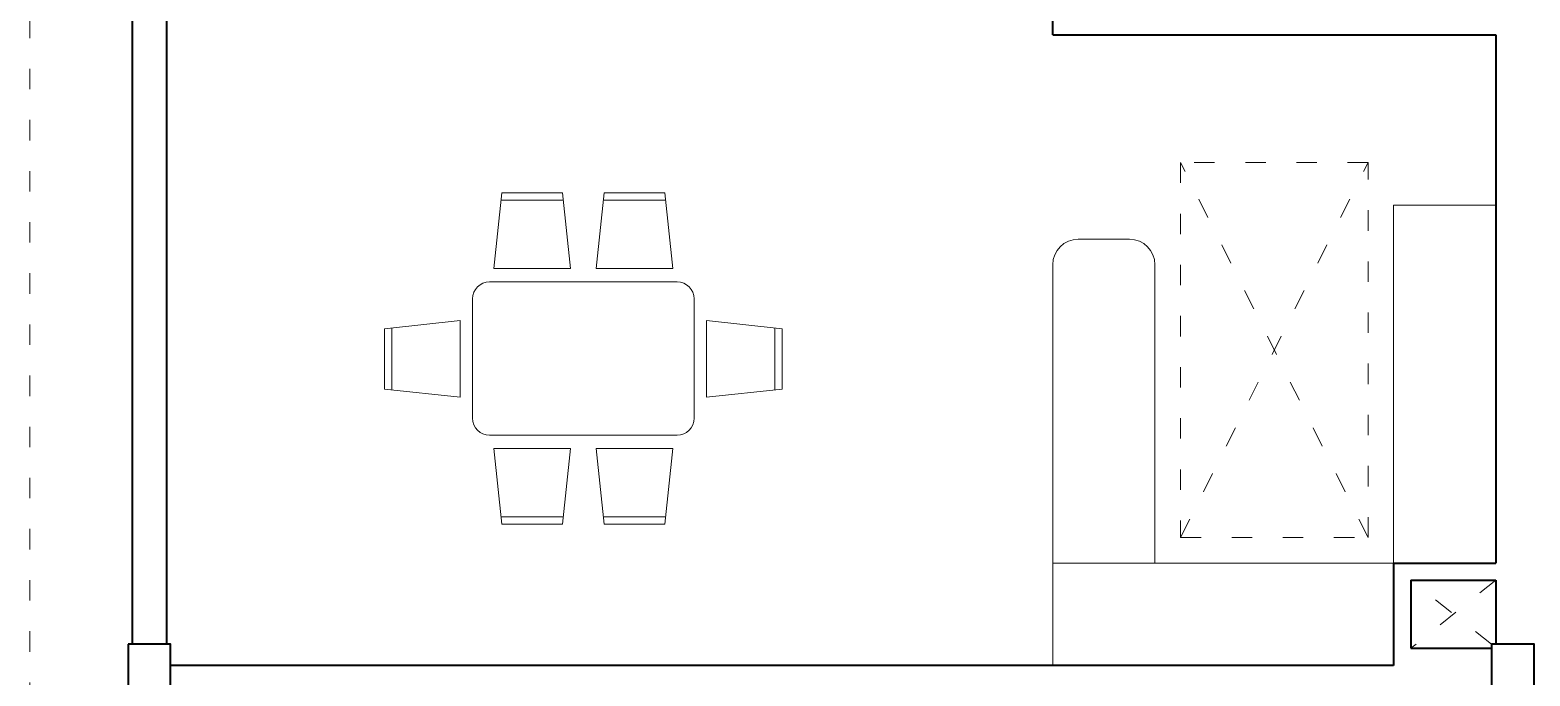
# Model space of a CAD drawing. Header units: millimetres. Extents: x 1551 to 1744, y 1536 to 1676.
# Drawn here: x 1718.22 to 1727.02, y 1637.43 to 1641.22 of the extents above; entities that cross this region are included whole.
import ezdxf

# ---------------------------------------------------------------- set-up
doc = ezdxf.new("R2010")
doc.units = ezdxf.units.MM
doc.linetypes.add('ACAD_ISO03W100', pattern=[30, 12, -18])
doc.layers.add('01_Gruesa', color=7, linetype='Continuous', lineweight=40)
doc.layers.add('03_Fina', color=7, linetype='Continuous', lineweight=9)

# ---------------------------------------------------------------- blocks, each defined once
blk = doc.blocks.new('A$C6D1B16CF')
at = {"layer": '03_Fina', "color": 252, "true_color": 0x939598}
for p, q in [((0.6411, 1.5), (0.6886, 1.9429)), ((0.6886, 1.9429), (1.0435, 1.9429)), ((1.0435, 1.9429), (1.091, 1.5)), ((1.2411, 1.5), (1.2886, 1.9429)), ((1.2886, 1.9429), (1.6435, 1.9429)), ((1.6435, 1.9429), (1.691, 1.5)), ((0.684, 1.9), (1.0481, 1.9)), ((1.284, 1.9), (1.6481, 1.9)), ((1.091, 1.5), (0.6411, 1.5)), ((1.691, 1.5), (1.2411, 1.5)), ((0.6161, 1.4214), (1.7161, 1.4214)), ((0.5161, 0.6214), (0.5161, 1.3214)), ((1.8161, 1.3214), (1.8161, 0.6214)), ((0, 1.1464), (0.4429, 1.1939)), ((0, 0.7916), (0, 1.1464)), ((0.0429, 0.787), (0.0429, 1.151)), ((0.4429, 1.1939), (0.4429, 0.744)), ((2.3321, 1.1464), (1.8892, 1.1939)), ((1.8892, 1.1939), (1.8892, 0.744)), ((2.2892, 0.787), (2.2892, 1.151)), ((2.3321, 0.7916), (2.3321, 1.1464)), ((0.4429, 0.744), (0, 0.7916)), ((1.8892, 0.744), (2.3321, 0.7916)), ((1.7161, 0.5214), (0.6161, 0.5214)), ((1.091, 0.4429), (0.6411, 0.4429)), ((0.6411, 0.4429), (0.6886, 0)), ((1.0435, 0), (1.091, 0.4429)), ((1.691, 0.4429), (1.2411, 0.4429)), ((1.2411, 0.4429), (1.2886, 0)), ((1.6435, 0), (1.691, 0.4429)), ((0.684, 0.0429), (1.0481, 0.0429)), ((0.6886, 0), (1.0435, 0)), ((1.284, 0.0429), (1.6481, 0.0429)), ((1.2886, 0), (1.6435, 0))]:
    blk.add_line(p, q, dxfattribs=at)
for centre, start, end in [((0.6161, 1.3214), 90, 180), ((1.7161, 1.3214), 0, 90), ((0.6161, 0.6214), 180, 270), ((1.7161, 0.6214), 270, 0)]:
    blk.add_arc(centre, 0.1, start, end, dxfattribs=at)

msp = doc.modelspace()

# ---------------------------------------------------------------- linework, layer by layer
at = {"layer": '01_Gruesa', "color": 5}
for p, q in [((1718.823, 1643.8689), (1718.823, 1637.6189)), ((1719.023, 1643.8689), (1719.023, 1637.6189)), ((1724.223, 1641.1939), (1724.223, 1641.4939)), ((1724.223, 1641.1939), (1726.823, 1641.1939)), ((1726.823, 1641.1939), (1726.823, 1638.0939)), ((1726.223, 1638.0939), (1726.823, 1638.0939)), ((1726.223, 1638.0939), (1726.223, 1637.4939)), ((1726.323, 1637.9939), (1726.823, 1637.9939)), ((1726.323, 1637.9939), (1726.323, 1637.5939)), ((1726.823, 1637.9939), (1726.823, 1637.6189)), ((1726.323, 1637.5939), (1726.798, 1637.5939)), ((1726.223, 1637.4939), (1719.048, 1637.4939))]:
    msp.add_line(p, q, dxfattribs=at)
at = {"layer": '01_Gruesa', "color": 244, "true_color": 0x991b1e}
for points in [[(1718.798, 1637.6189), (1718.798, 1637.3689), (1719.048, 1637.3689), (1719.048, 1637.6189)], [(1726.798, 1637.6189), (1726.798, 1637.3689), (1727.048, 1637.3689), (1727.048, 1637.6189)]]:
    msp.add_lwpolyline(points, close=True, dxfattribs=at)
at = {"layer": '03_Fina', "linetype": 'ACAD_ISO03W100', "ltscale": 0.01}
for p, q in [((1718.223, 1647.5939), (1718.223, 1627.3939)), ((1726.073, 1638.2439), (1724.973, 1640.4439)), ((1724.973, 1638.2439), (1726.073, 1640.4439)), ((1726.823, 1637.9939), (1726.323, 1637.5939)), ((1726.798, 1637.6189), (1726.323, 1637.9939))]:
    msp.add_line(p, q, dxfattribs=at)
at = {"layer": '03_Fina', "color": 252, "lineweight": 9, "true_color": 0x939598}
for p, q in [((1726.223, 1640.1939), (1726.223, 1638.0939)), ((1726.823, 1640.1939), (1726.223, 1640.1939)), ((1724.673, 1639.9939), (1724.373, 1639.9939)), ((1724.223, 1637.4939), (1724.223, 1639.8439)), ((1724.823, 1638.0939), (1724.823, 1639.8439)), ((1726.223, 1638.0939), (1724.223, 1638.0939))]:
    msp.add_line(p, q, dxfattribs=at)
at = {"layer": '03_Fina', "linetype": 'ACAD_ISO03W100', "ltscale": 0.01}
msp.add_lwpolyline([(1724.973, 1638.2439), (1726.073, 1638.2439), (1726.073, 1640.4439), (1724.973, 1640.4439)], close=True, dxfattribs=at)
at = {"layer": '03_Fina', "color": 252, "lineweight": 9, "true_color": 0x939598}
for centre, start, end in [((1724.373, 1639.8439), 90, 180), ((1724.673, 1639.8439), 0, 90)]:
    msp.add_arc(centre, 0.15, start, end, dxfattribs=at)

# ---------------------------------------------------------------- block references
at = {"layer": '03_Fina', "color": 252, "lineweight": 9, "true_color": 0x939598, "xscale": -1}
msp.add_blockref('A$C6D1B16CF', (1722.6354, 1638.3225), dxfattribs=at)

doc.saveas('drawing.dxf')
